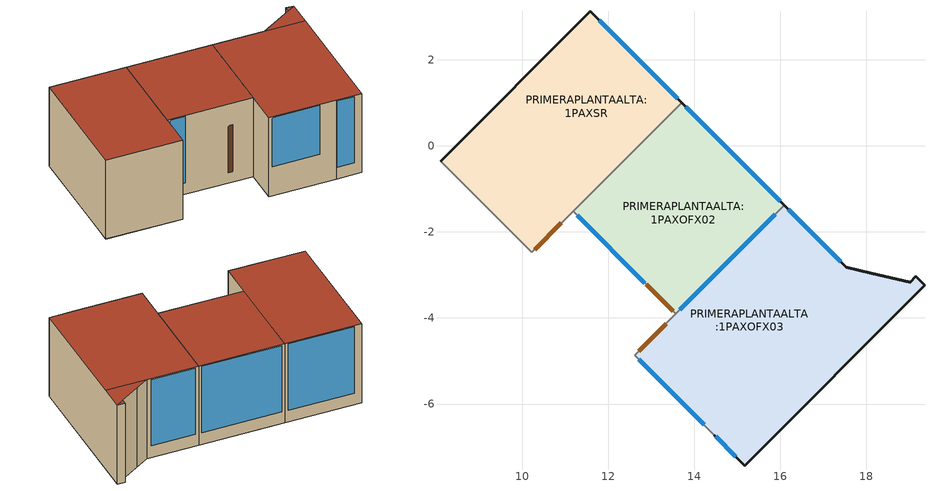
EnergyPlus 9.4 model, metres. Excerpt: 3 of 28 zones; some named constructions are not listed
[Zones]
PRIMERAPLANTAALTA:1PAXSR
 floor to PLANTABAJA:PBXBAX01 (02.Porcelanato/2cm-Aire/15cm-Gypsum/1.5cm_Reversed_Rev): 10.22,-2.48 8.1,-0.36 9.28,0.82 11.4,-1.3 z3.45
 floor to PLANTABAJA:PBXREX01 (02.Porcelanato/2cm-Aire/15cm-Gypsum/1.5cm_Reversed_Rev): 11.4,-1.3 9.28,0.82 11.58,3.12 13.7,1 z3.45
 wall outside (01.WA.ENL1.5-BLO15-EMP1.5): 13.7,1 11.58,3.12 8.1,-0.36 z3.45:6.9
 wall to PRIMERAPLANTAALTA:1PAXES (01. Gypsum/1.5cm-Bloque/15cm-Gysum/1.5cm): 8.1,-0.36 10.22,-2.48 z3.45:6.9
 wall to PRIMERAPLANTAALTA:1PAXPAS (01. Gypsum/1.5cm-Bloque/15cm-Gysum/1.5cm): 10.22,-2.48 11.18,-1.52 z3.45:6.9
 wall to PRIMERAPLANTAALTA:1PAXOFX02 (01. Gypsum/1.5cm-Bloque/15cm-Gysum/1.5cm): 11.18,-1.52 13.7,1 z3.45:6.9
 window (01.Vidrio Claro 6mm - 1002): 13.61,1.09 11.79,2.91 z3.96:6.86
 door inside (01.Madera/MDF/2cm): 10.29,-2.42 10.91,-1.79 z3.89:5.95
 roof outside (01.Cubierta-OSB-Gres-Madera/CB): 10.22,-2.48 13.7,1 11.58,3.12 8.1,-0.36 z6.9
PRIMERAPLANTAALTA:1PAXOFX02
 floor to PLANTABAJA:PBXBAX01 (02.Porcelanato/2cm-Aire/15cm-Gypsum/1.5cm_Reversed_Rev): 11.4,-1.74 11.18,-1.52 11.4,-1.3 11.62,-1.52 z3.45
 floor to PLANTABAJA:PBXREX01 (02.Porcelanato/2cm-Aire/15cm-Gypsum/1.5cm_Reversed_Rev): 11.62,-1.52 11.4,-1.3 13.7,1 13.92,0.78 z3.45
 floor to PLANTABAJA:PBXSEX01 (02.Porcelanato/2cm-Aire/15cm-Gypsum/1.5cm_Reversed_Rev): 13.57,-3.91 11.4,-1.74 13.92,0.78 16.09,-1.39 z3.45
 wall outside (01.WA.ENL1.5-BLO15-EMP1.5): 16.09,-1.39 13.7,1 z3.45:6.9
 wall to PRIMERAPLANTAALTA:1PAXPAS (01. Gypsum/1.5cm-Bloque/15cm-Gysum/1.5cm): 11.18,-1.52 13.57,-3.91 z3.45:6.9
 wall to PRIMERAPLANTAALTA:1PAXOFX03 (01. Gypsum/1.5cm-Bloque/15cm-Gysum/1.5cm): 13.57,-3.91 16.09,-1.39 z3.45:6.9
 window inside (Project internal glazing - 1003): 11.28,-1.62 12.85,-3.19 / 13.66,-3.81 15.88,-1.59 z3.96:6.86
 window (01.Vidrio Claro 6mm - 1002): 16,-1.29 13.8,0.91 z3.96:6.86
 door inside (01.Madera/MDF/2cm_Rev): 12.88,-3.22 13.5,-3.84 z3.89:5.95
 roof outside (01.Cubierta-OSB-Gres-Madera/CB): 13.57,-3.91 16.09,-1.39 13.7,1 11.18,-1.52 z6.9
PRIMERAPLANTAALTA:1PAXOFX03
 floor outside (02.Porcelanato/2cm-Aire/15cm-Gypsum/1.5cm): 18.44,-3.74 14.96,-7.22 14.47,-6.72 17.95,-3.24 z3.45; 19.01,-3.17 18.44,-3.74 17.52,-2.82 z3.45; 19.36,-3.24 15.17,-7.43 14.96,-7.22 19.15,-3.03 z3.45
 floor to PLANTABAJA:PBXSEX01 (02.Porcelanato/2cm-Aire/15cm-Gypsum/1.5cm_Reversed_Rev): 14.47,-6.72 12.61,-4.87 16.09,-1.39 17.95,-3.24 z3.45
 wall outside (01.WA.ENL1.5-BLO15-EMP1.5): 14.47,-6.72 15.17,-7.43 19.36,-3.24 19.15,-3.03 19.01,-3.17 18.11,-2.96 17.52,-2.82 16.09,-1.39 z3.45:6.9
 wall to PRIMERAPLANTAALTA:1PAXPAS (01. Gypsum/1.5cm-Bloque/15cm-Gysum/1.5cm): 13.57,-3.91 12.61,-4.87 z3.45:6.9
 wall to PRIMERAPLANTAALTA:ATRIO1PA (01. Gypsum/1.5cm-Bloque/15cm-Gysum/1.5cm): 12.61,-4.87 14.47,-6.72 z3.45:6.9
 window inside (Project internal glazing - 1003): 12.7,-4.96 14.23,-6.49 z4.72:6.86
 window (01.Vidrio Claro 6mm - 1002): 17.4,-2.7 16.18,-1.48 / 14.5,-6.75 14.97,-7.22 z3.96:6.86
 door inside (01.Madera/MDF/2cm_Rev): 13.34,-4.13 12.71,-4.77 z3.89:5.95
 roof outside (01.Cubierta-OSB-Gres-Madera/CB): 19.36,-3.24 19.15,-3.03 19.01,-3.17 z6.9; 18.65,-3.95 19.36,-3.25 17.52,-2.82 z6.9; 15.17,-7.43 18.65,-3.95 16.09,-1.39 12.61,-4.87 z6.9
[Schedule:Compact]
20001: Any Number, Through: 12/31, For: Weekdays Weekends SummerDesignDays, Until: 24:00, 0, For: WinterDesignDays, Until: 24:00, 0, For: AllOtherDays, Until: 24:00, 0
20003: Any Number, Through: 12/31, For: Weekdays Weekends SummerDesignDays, Until: 24:00, 22, For: WinterDesignDays, Until: 24:00, 0, For: AllOtherDays, Until: 24:00, 22
[Schedule:Week:Daily]
8:00 - 18:00 Mon - Sat_Jan; 8:00 - 18:00 Mon - Sat_Feb; 8:00 - 18:00 Mon - Sat_Mar; 8:00 - 18:00 Mon - Sat_Apr; 8:00 - 18:00 Mon - Sat_May; 8:00 - 18:00 Mon - Sat_Jun; 8:00 - 18:00 Mon - Sat_Jul; 8:00 - 18:00 Mon - Sat_Aug; 8:00 - 18:00 Mon - Sat_Sep; 8:00 - 18:00 Mon - Sat_Oct; 8:00 - 18:00 Mon - Sat_Nov; 8:00 - 18:00 Mon - Sat_Dec: 11, 1, 1, 1, 1, 1, 1, 11, 1, 11, 1, 1
[Schedule:Year]
8:00 - 18:00 Mon - Sat: Any number, 8:00 - 18:00 Mon - Sat_Jan, 1, 1, 1, 31, 8:00 - 18:00 Mon - Sat_Feb, 2, 1, 2, 28, 8:00 - 18:00 Mon - Sat_Mar, 3, 1, 3, 31, 8:00 - 18:00 Mon - Sat_Apr, 4, 1, 4, 30, 8:00 - 18:00 Mon - Sat_May, 5, 1, 5, 31, 8:00 - 18:00 Mon - Sat_Jun, 6, 1, 6, 30, 8:00 - 18:00 Mon - Sat_Jul, 7, 1, 7, 31, 8:00 - 18:00 Mon - Sat_Aug, 8, 1, 8, 31, 8:00 - 18:00 Mon - Sat_Sep, 9, 1, 9, 30, 8:00 - 18:00 Mon - Sat_Oct, 10, 1, 10, 31, 8:00 - 18:00 Mon - Sat_Nov, 11, 1, 11, 30, 8:00 - 18:00 Mon - Sat_Dec, 12, 1, 12, 31
[AirflowNetwork:MultiZone:Surface:Crack] Reference crack conditions=Reference Crack Conditions
Name | Crack | Flow coeff (kg/s @ 1Pa) | Flow exponent
 | PRIMERAPLANTAALTA:1PAXSR_Roof_1_0_0 | .001476 | .7
 | PRIMERAPLANTAALTA:1PAXSR_Wall_2_0_0 | .0002877 | .7
 | PRIMERAPLANTAALTA:1PAXSR_Wall_3_0_0 | .0016974 | .7
 | PRIMERAPLANTAALTA:1PAXSR_Partition_5_0_0 | .0085629 | .75
 | PRIMERAPLANTAALTA:1PAXSR_Partition_6_0_0 | .0368977 | .75
 | PRIMERAPLANTAALTA:1PAXOFX02_Roof_1_0_0 | .0012032 | .7
 | PRIMERAPLANTAALTA:1PAXOFX02_Wall_2_0_0 | .0002619 | .7
 | PRIMERAPLANTAALTA:1PAXOFX02_Partition_5_0_0 | .0095616 | .75
 | PRIMERAPLANTAALTA:1PAXOFX03_ExtFloor_0_1_0 | .0024108 | 1
 | PRIMERAPLANTAALTA:1PAXOFX03_ExtFloor_0_1_1 | .0003673 | 1
 | PRIMERAPLANTAALTA:1PAXOFX03_ExtFloor_0_1_2 | .0012432 | 1
 | PRIMERAPLANTAALTA:1PAXOFX03_Roof_1_0_1 | .0000796 | .7
 | PRIMERAPLANTAALTA:1PAXOFX03_Roof_1_0_2 | .0017835 | .7
 | PRIMERAPLANTAALTA:1PAXOFX03_Wall_2_0_0 | .0002004 | .7
 | PRIMERAPLANTAALTA:1PAXOFX03_Wall_6_0_0 | .0001518 | .7
 | PRIMERAPLANTAALTA:1PAXOFX03_Wall_7_0_0 | .0020424 | .7
 | PRIMERAPLANTAALTA:1PAXOFX03_Wall_8_0_0 | .0001035 | .7
 | PRIMERAPLANTAALTA:1PAXOFX03_Wall_9_0_0 | .0000655 | .7
 | PRIMERAPLANTAALTA:1PAXOFX03_Wall_10_0_0 | .0003199 | .7
 | PRIMERAPLANTAALTA:1PAXOFX03_Wall_11_0_0 | .0002073 | .7
[AirflowNetwork:MultiZone:Zone] Ventilation Control Mode=Temperature; Vent Temperature Schedule=20003; Venting Availability Schedule=20001
PRIMERAPLANTAALTA:1PAXSR; PRIMERAPLANTAALTA:1PAXOFX02; PRIMERAPLANTAALTA:1PAXOFX03
[AirflowNetwork:MultiZone:Surface]
Name | Leakage Component | Crack Actual Value (dimensionless) | Crack Actual Value or Window Open Factor for Ventilation (dimensionless) | Ventilation control mode | Venting Availability Schedule
PRIMERAPLANTAALTA:1PAXSR_Roof_1_0_0 | PRIMERAPLANTAALTA:1PAXSR_Roof_1_0_0 | 1
PRIMERAPLANTAALTA:1PAXSR_Wall_2_0_0 | PRIMERAPLANTAALTA:1PAXSR_Wall_2_0_0 | 1
PRIMERAPLANTAALTA:1PAXSR_Wall_2_0_0_0_0_0_Win | PRIMERAPLANTAALTA:1PAXSR_Wall_2_0_0_0_0_0_Win |  | 1 | NoVent
PRIMERAPLANTAALTA:1PAXSR_Wall_3_0_0 | PRIMERAPLANTAALTA:1PAXSR_Wall_3_0_0 | 1
PRIMERAPLANTAALTA:1PAXSR_Partition_5_0_0 | PRIMERAPLANTAALTA:1PAXSR_Partition_5_0_0 | 1
PRIMERAPLANTAALTA:1PAXSR_Partition_5_0_0_0_0_0_Door | PRIMERAPLANTAALTA:1PAXSR_Partition_5_0_0_0_0_0_Door |  | 1 | Constant | 8:00 - 18:00 Mon - Sat
PRIMERAPLANTAALTA:1PAXSR_Partition_6_0_0 | PRIMERAPLANTAALTA:1PAXSR_Partition_6_0_0 | 1
PRIMERAPLANTAALTA:1PAXOFX02_Roof_1_0_0 | PRIMERAPLANTAALTA:1PAXOFX02_Roof_1_0_0 | 1
PRIMERAPLANTAALTA:1PAXOFX02_Wall_2_0_0 | PRIMERAPLANTAALTA:1PAXOFX02_Wall_2_0_0 | 1
PRIMERAPLANTAALTA:1PAXOFX02_Wall_2_0_0_0_0_0_Win | PRIMERAPLANTAALTA:1PAXOFX02_Wall_2_0_0_0_0_0_Win |  | 1 | NoVent
PRIMERAPLANTAALTA:1PAXOFX02_Partition_5_0_0 | PRIMERAPLANTAALTA:1PAXOFX02_Partition_5_0_0 | 1
PRIMERAPLANTAALTA:1PAXOFX03_Partition_3_0_0_0_0_0_Win_10115 | PRIMERAPLANTAALTA:1PAXOFX02_Partition_5_0_0_0_0_0_Win |  | 1 | Constant | 8:00 - 18:00 Mon - Sat
PRIMERAPLANTAALTA:1PAXOFX03_ExtFloor_0_1_0 | PRIMERAPLANTAALTA:1PAXOFX03_ExtFloor_0_1_0 | 1
PRIMERAPLANTAALTA:1PAXOFX03_ExtFloor_0_1_1 | PRIMERAPLANTAALTA:1PAXOFX03_ExtFloor_0_1_1 | 1
PRIMERAPLANTAALTA:1PAXOFX03_ExtFloor_0_1_2 | PRIMERAPLANTAALTA:1PAXOFX03_ExtFloor_0_1_2 | 1
PRIMERAPLANTAALTA:1PAXOFX03_Roof_1_0_1 | PRIMERAPLANTAALTA:1PAXOFX03_Roof_1_0_1 | 1
PRIMERAPLANTAALTA:1PAXOFX03_Roof_1_0_2 | PRIMERAPLANTAALTA:1PAXOFX03_Roof_1_0_2 | 1
PRIMERAPLANTAALTA:1PAXOFX03_Wall_2_0_0 | PRIMERAPLANTAALTA:1PAXOFX03_Wall_2_0_0 | 1
PRIMERAPLANTAALTA:1PAXOFX03_Wall_2_0_0_0_0_0_Win | PRIMERAPLANTAALTA:1PAXOFX03_Wall_2_0_0_0_0_0_Win |  | 1 | NoVent
PRIMERAPLANTAALTA:1PAXOFX03_Wall_6_0_0 | PRIMERAPLANTAALTA:1PAXOFX03_Wall_6_0_0 | 1
PRIMERAPLANTAALTA:1PAXOFX03_Wall_6_0_0_0_0_0_Win | PRIMERAPLANTAALTA:1PAXOFX03_Wall_6_0_0_0_0_0_Win |  | 1 | NoVent
PRIMERAPLANTAALTA:1PAXOFX03_Wall_7_0_0 | PRIMERAPLANTAALTA:1PAXOFX03_Wall_7_0_0 | 1
PRIMERAPLANTAALTA:1PAXOFX03_Wall_8_0_0 | PRIMERAPLANTAALTA:1PAXOFX03_Wall_8_0_0 | 1
PRIMERAPLANTAALTA:1PAXOFX03_Wall_9_0_0 | PRIMERAPLANTAALTA:1PAXOFX03_Wall_9_0_0 | 1
PRIMERAPLANTAALTA:1PAXOFX03_Wall_10_0_0 | PRIMERAPLANTAALTA:1PAXOFX03_Wall_10_0_0 | 1
PRIMERAPLANTAALTA:1PAXOFX03_Wall_11_0_0 | PRIMERAPLANTAALTA:1PAXOFX03_Wall_11_0_0 | 1
[AirflowNetwork:MultiZone:ExternalNode]
Name | External Node Height | Wind Pressure Coefficient Values Object
PRIMERAPLANTAALTA:1PAXSR_Roof_1_0_0 | 9.2 | PRIMERAPLANTAALTA:1PAXSR_Roof_1_0_0
PRIMERAPLANTAALTA:1PAXSR_Wall_2_0_0 | 6.9 | PRIMERAPLANTAALTA:1PAXSR_Wall_2_0_0
PRIMERAPLANTAALTA:1PAXSR_Wall_2_0_0_0_0_0_Win | 7.21 | PRIMERAPLANTAALTA:1PAXSR_Wall_2_0_0_0_0_0_Win
PRIMERAPLANTAALTA:1PAXSR_Wall_3_0_0 | 6.9 | PRIMERAPLANTAALTA:1PAXSR_Wall_3_0_0
PRIMERAPLANTAALTA:1PAXOFX02_Roof_1_0_0 | 9.2 | PRIMERAPLANTAALTA:1PAXOFX02_Roof_1_0_0
PRIMERAPLANTAALTA:1PAXOFX02_Wall_2_0_0 | 6.9 | PRIMERAPLANTAALTA:1PAXOFX02_Wall_2_0_0
PRIMERAPLANTAALTA:1PAXOFX02_Wall_2_0_0_0_0_0_Win | 7.21 | PRIMERAPLANTAALTA:1PAXOFX02_Wall_2_0_0_0_0_0_Win
PRIMERAPLANTAALTA:1PAXOFX03_ExtFloor_0_1_0 | 4.6 | PRIMERAPLANTAALTA:1PAXOFX03_ExtFloor_0_1_0
PRIMERAPLANTAALTA:1PAXOFX03_ExtFloor_0_1_1 | 5.18 | PRIMERAPLANTAALTA:1PAXOFX03_ExtFloor_0_1_1
PRIMERAPLANTAALTA:1PAXOFX03_ExtFloor_0_1_2 | 4.6 | PRIMERAPLANTAALTA:1PAXOFX03_ExtFloor_0_1_2
PRIMERAPLANTAALTA:1PAXOFX03_Roof_1_0_1 | 10.35 | PRIMERAPLANTAALTA:1PAXOFX03_Roof_1_0_1
PRIMERAPLANTAALTA:1PAXOFX03_Roof_1_0_2 | 9.2 | PRIMERAPLANTAALTA:1PAXOFX03_Roof_1_0_2
PRIMERAPLANTAALTA:1PAXOFX03_Wall_2_0_0 | 6.9 | PRIMERAPLANTAALTA:1PAXOFX03_Wall_2_0_0
PRIMERAPLANTAALTA:1PAXOFX03_Wall_2_0_0_0_0_0_Win | 7.21 | PRIMERAPLANTAALTA:1PAXOFX03_Wall_2_0_0_0_0_0_Win
PRIMERAPLANTAALTA:1PAXOFX03_Wall_6_0_0 | 6.9 | PRIMERAPLANTAALTA:1PAXOFX03_Wall_6_0_0
PRIMERAPLANTAALTA:1PAXOFX03_Wall_6_0_0_0_0_0_Win | 7.21 | PRIMERAPLANTAALTA:1PAXOFX03_Wall_6_0_0_0_0_0_Win
PRIMERAPLANTAALTA:1PAXOFX03_Wall_7_0_0 | 6.9 | PRIMERAPLANTAALTA:1PAXOFX03_Wall_7_0_0
PRIMERAPLANTAALTA:1PAXOFX03_Wall_8_0_0 | 6.9 | PRIMERAPLANTAALTA:1PAXOFX03_Wall_8_0_0
PRIMERAPLANTAALTA:1PAXOFX03_Wall_9_0_0 | 6.9 | PRIMERAPLANTAALTA:1PAXOFX03_Wall_9_0_0
PRIMERAPLANTAALTA:1PAXOFX03_Wall_10_0_0 | 6.9 | PRIMERAPLANTAALTA:1PAXOFX03_Wall_10_0_0
PRIMERAPLANTAALTA:1PAXOFX03_Wall_11_0_0 | 6.9 | PRIMERAPLANTAALTA:1PAXOFX03_Wall_11_0_0
[AirflowNetwork:MultiZone:WindPressureCoefficientValues] CP Array=Cp Data
Name | Wind direction #1 (deg) | Wind direction #2 (deg) | Wind direction #3 (deg) | Wind direction #4 (deg) | Wind direction #5 (deg) | Wind direction #6 (deg) | Wind direction #7 (deg) | Wind direction #8 (deg)
PRIMERAPLANTAALTA:1PAXSR_Roof_1_0_0; PRIMERAPLANTAALTA:1PAXOFX02_Roof_1_0_0; PRIMERAPLANTAALTA:1PAXOFX03_Roof_1_0_1; PRIMERAPLANTAALTA:1PAXOFX03_Roof_1_0_2 | -.5 | -.6 | -.5 | .3 | -.5 | -.6 | -.5 | -.5
PRIMERAPLANTAALTA:1PAXSR_Wall_2_0_0; PRIMERAPLANTAALTA:1PAXSR_Wall_2_0_0_0_0_0_Win; PRIMERAPLANTAALTA:1PAXOFX02_Wall_2_0_0; PRIMERAPLANTAALTA:1PAXOFX02_Wall_2_0_0_0_0_0_Win; PRIMERAPLANTAALTA:1PAXOFX03_Wall_2_0_0; PRIMERAPLANTAALTA:1PAXOFX03_Wall_2_0_0_0_0_0_Win; PRIMERAPLANTAALTA:1PAXOFX03_Wall_8_0_0 | .1 | .4 | .1 | -.3 | -.35 | -.2 | -.35 | -.3
PRIMERAPLANTAALTA:1PAXSR_Wall_3_0_0; PRIMERAPLANTAALTA:1PAXOFX03_Wall_9_0_0 | .1 | -.3 | -.35 | -.2 | -.35 | -.3 | .1 | .4
PRIMERAPLANTAALTA:1PAXOFX03_ExtFloor_0_1_0; PRIMERAPLANTAALTA:1PAXOFX03_ExtFloor_0_1_1; PRIMERAPLANTAALTA:1PAXOFX03_ExtFloor_0_1_2 | -.5 | -.6 | -.5 | -.5 | -.5 | -.6 | -.5 | .3
PRIMERAPLANTAALTA:1PAXOFX03_Wall_6_0_0; PRIMERAPLANTAALTA:1PAXOFX03_Wall_6_0_0_0_0_0_Win | -.35 | -.2 | -.35 | -.3 | .1 | .4 | .1 | -.3
PRIMERAPLANTAALTA:1PAXOFX03_Wall_7_0_0 | -.35 | -.3 | .1 | .4 | .1 | -.3 | -.35 | -.2
PRIMERAPLANTAALTA:1PAXOFX03_Wall_10_0_0 | .3131 | .1869 | -.1842 | -.3355 | -.2434 | -.3066 | -.3145 | -.0158
PRIMERAPLANTAALTA:1PAXOFX03_Wall_11_0_0 | .3139 | .1861 | -.1851 | -.3356 | -.2431 | -.3069 | -.3144 | -.0149
[AirflowNetwork:MultiZone:Component:DetailedOpening] Type of large vertical opening (LVO)=NonPivoted; Extra crack length for LVO type 1 with multiple openable parts (m)=0; Number of Opening Factor Values=2; Opening factor #1 (dimensionless)=0; Width factor for opening factor #1 (dimensionless)=0; Start height factor for opening factor #1 (dimensionless)=0; Opening factor #2 (dimensionless)=1; Height factor for Opening factor #2 (dimensionless)=1; Start height factor for Opening factor #2 (dimensionless)=0; Opening factor #3 (dimensionless)=0; Discharge coefficient for Opening factor #3 (dimensionless)=0; Width factor for Opening factor #3 (dimensionless)=0; Height factor for Opening factor #3 (dimensionless)=0; Start height factor for Opening factor #3 (dimensionless)=0; Opening factor #4 (dimensionless)=0; Discharge coefficient for Opening factor #4 (dimensionless)=0; Width factor for Opening factor #4 (dimensionless)=0; Height factor for Opening factor #4 (dimensionless)=0; Start height factor for Opening factor #4 (dimensionless)=0
Name | Air Mass Flow Coefficient When Window or Door Is Closed (kg/s @ 1Pa per m crack) | Air Mass Flow Exponent When Window or Door Is Closed (dimensionless) | Discharge coefficient for opening factor #1 (dimensionless) | Height factor for opening factor #1 (dimensionless) | Discharge coefficient for Opening factor #2 (dimensionless) | Width factor for Opening factor #2 (dimensionless)
PRIMERAPLANTAALTA:1PAXSR_Wall_2_0_0_0_0_0_Win; PRIMERAPLANTAALTA:1PAXOFX02_Wall_2_0_0_0_0_0_Win; PRIMERAPLANTAALTA:1PAXOFX03_Wall_2_0_0_0_0_0_Win; PRIMERAPLANTAALTA:1PAXOFX03_Wall_6_0_0_0_0_0_Win | .00014 | .65 | .65 | 0 | .65 | 1e-08
PRIMERAPLANTAALTA:1PAXSR_Partition_5_0_0_0_0_0_Door | .02 | .6 | .65 | 1 | .65 | .025
PRIMERAPLANTAALTA:1PAXOFX02_Partition_5_0_0_0_0_0_Win | .0014 | .65 | 0.65 | 1 | 0.65 | 1e-08
